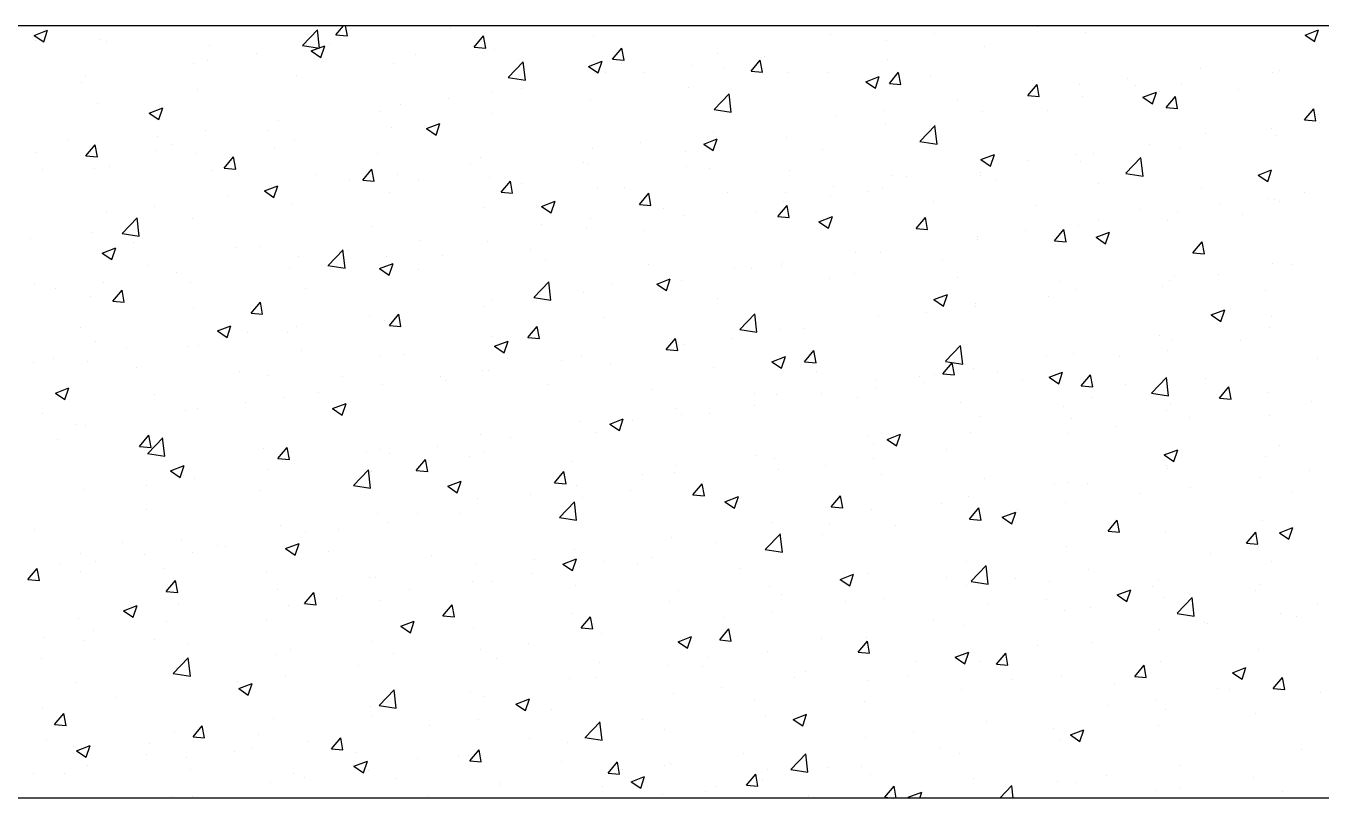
# Model space of a CAD drawing. Header units: millimetres. Extents: x 331487 to 517269, y 198509 to 399936.
# Drawn here: x 445198 to 445870, y 339696 to 340096 of the extents above; entities that cross this region are included whole.
import ezdxf

# ---------------------------------------------------------------- set-up
doc = ezdxf.new("R2010")
doc.units = ezdxf.units.MM
doc.header["$MEASUREMENT"] = 0
doc.layers.add('COLUMN', color=6, linetype='Continuous')

msp = doc.modelspace()

# ---------------------------------------------------------------- linework, layer by layer
at = {"layer": 'COLUMN'}
for p, q in [((448979.83, 340095.96), (420204.35, 340095.96)), ((448984.26, 339695.96), (420604.35, 339695.96))]:
    msp.add_line(p, q, dxfattribs=at)
at = {"layer": 'COLUMN', "color": 2, "linetype": 'Continuous'}
for p, q in [((445358.9, 340091.27), (445362.83, 340095.96)), ((445364.87, 340090.74), (445363.91, 340095.96)), ((445722.47, 340095.96), (445722.57, 340095.89)), ((445722.56, 340095.89), (445722.58, 340095.96)), ((445202.43, 340091.02), (445209.43, 340093.71)), ((445202.43, 340091.02), (445207.4, 340087.67)), ((445203.05, 340088.52), (445203.05, 340088.52)), ((445207.4, 340087.67), (445209.43, 340093.71)), ((445236.42, 340088.82), (445236.42, 340088.82)), ((445341.54, 340085.84), (445349.33, 340093.96)), ((445350.4, 340084.42), (445349.29, 340093.92)), ((445358.9, 340091.27), (445364.88, 340090.75)), ((445418.53, 340094.75), (445418.53, 340094.75)), ((445430.62, 340085), (445435.45, 340090.74)), ((445436.6, 340084.47), (445435.44, 340090.74)), ((445492.28, 340091.01), (445492.28, 340091.01)), ((445615.11, 340091.63), (445615.11, 340091.63)), ((445644.35, 340088.5), (445644.35, 340088.5)), ((445669.39, 340091.8), (445669.39, 340091.8)), ((445747.31, 340092.56), (445747.31, 340092.56)), ((445861.3, 340091.24), (445868.31, 340093.93)), ((445861.3, 340091.24), (445866.28, 340087.89)), ((445866.27, 340087.88), (445868.3, 340093.93)), ((445239.81, 340087.83), (445239.81, 340087.83)), ((445293.19, 340085.57), (445293.19, 340085.57)), ((445317.51, 340081.45), (445317.51, 340081.45)), ((445341.5, 340085.8), (445350.4, 340084.42)), ((445343.65, 340086.58), (445343.65, 340086.58)), ((445346.14, 340083.01), (445353.14, 340085.7)), ((445346.14, 340083.01), (445351.12, 340079.66)), ((445346.57, 340083.32), (445346.57, 340083.32)), ((445351.11, 340079.66), (445353.14, 340085.7)), ((445355.38, 340086.44), (445355.38, 340086.44)), ((445430.62, 340085), (445436.6, 340084.48)), ((445440.94, 340083.97), (445440.94, 340083.97)), ((445502.35, 340078.72), (445507.17, 340084.47)), ((445508.33, 340078.19), (445507.17, 340084.46)), ((445556.8, 340081.62), (445556.8, 340081.62)), ((445695.37, 340085.06), (445695.37, 340085.06)), ((445285.33, 340076.57), (445285.33, 340076.57)), ((445292.47, 340078.16), (445292.47, 340078.16)), ((445389, 340076.47), (445389, 340076.47)), ((445399.95, 340081.06), (445399.95, 340081.06)), ((445448.26, 340069.29), (445456.05, 340077.4)), ((445453.34, 340078.81), (445453.34, 340078.81)), ((445457.12, 340067.87), (445456.02, 340077.37)), ((445489.86, 340075.01), (445496.86, 340077.69)), ((445489.86, 340075.01), (445494.83, 340071.65)), ((445494.83, 340071.65), (445496.85, 340077.69)), ((445502.35, 340078.72), (445508.33, 340078.2)), ((445506.72, 340076.55), (445506.72, 340076.55)), ((445543.32, 340075.2), (445543.32, 340075.2)), ((445574.08, 340072.45), (445578.9, 340078.19)), ((445580.05, 340071.92), (445578.9, 340078.19)), ((445581.2, 340080.19), (445581.2, 340080.19)), ((445644.86, 340078.66), (445644.86, 340078.66)), ((445229.32, 340069.84), (445229.32, 340069.84)), ((445338.49, 340070.07), (445338.49, 340070.07)), ((445448.23, 340069.25), (445457.12, 340067.87)), ((445498.48, 340071.61), (445498.48, 340071.61)), ((445518.29, 340071.91), (445518.29, 340071.91)), ((445560.1, 340074.29), (445560.1, 340074.29)), ((445574.08, 340072.45), (445580.05, 340071.93)), ((445593.52, 340071.62), (445593.52, 340071.62)), ((445613.48, 340072.04), (445613.48, 340072.04)), ((445633.57, 340067), (445640.57, 340069.68)), ((445638.54, 340063.64), (445640.57, 340069.68)), ((445645.8, 340066.17), (445650.62, 340071.92)), ((445651.78, 340065.64), (445650.62, 340071.91)), ((445666.87, 340069.78), (445666.87, 340069.78)), ((445769.14, 340068.96), (445769.14, 340068.96)), ((445807.01, 340073.94), (445807.01, 340073.94)), ((445844.26, 340072.01), (445844.26, 340072.01)), ((445847.95, 340072.71), (445847.95, 340072.71)), ((445227.01, 340066.56), (445227.01, 340066.56)), ((445287.15, 340063.03), (445287.15, 340063.03)), ((445440.16, 340061.6), (445440.16, 340061.6)), ((445455.13, 340063.59), (445455.13, 340063.59)), ((445541.58, 340064.12), (445541.58, 340064.12)), ((445633.57, 340067), (445638.54, 340063.64)), ((445645.8, 340066.17), (445651.78, 340065.65)), ((445717.53, 340059.9), (445722.35, 340065.64)), ((445720.25, 340067.53), (445720.25, 340067.53)), ((445723.5, 340059.37), (445722.35, 340065.64)), ((445744.11, 340065.66), (445744.11, 340065.66)), ((445773.63, 340065.27), (445773.63, 340065.27)), ((445777.28, 340058.99), (445784.28, 340061.68)), ((445782.25, 340055.63), (445784.28, 340061.67)), ((445785.94, 340061.99), (445785.94, 340061.99)), ((445797.44, 340066.31), (445797.44, 340066.31)), ((445827.01, 340063.02), (445827.01, 340063.02)), ((445235.21, 340055.53), (445235.21, 340055.53)), ((445392.23, 340055.31), (445392.23, 340055.31)), ((445417.26, 340058.61), (445417.26, 340058.61)), ((445491.07, 340057.72), (445491.07, 340057.72)), ((445554.99, 340052.73), (445562.78, 340060.85)), ((445563.84, 340051.32), (445562.74, 340060.81)), ((445680.95, 340057.35), (445680.95, 340057.35)), ((445717.53, 340059.9), (445723.51, 340059.37)), ((445746.09, 340059.27), (445746.09, 340059.27)), ((445777.28, 340058.99), (445782.26, 340055.63)), ((445789.25, 340053.62), (445794.08, 340059.37)), ((445795.23, 340053.09), (445794.07, 340059.36)), ((445262.12, 340050.76), (445269.12, 340053.45)), ((445262.12, 340050.76), (445267.1, 340047.41)), ((445267.09, 340047.41), (445269.12, 340053.45)), ((445381.84, 340051.59), (445381.84, 340051.59)), ((445439.72, 340050.68), (445439.72, 340050.68)), ((445554.95, 340052.69), (445563.84, 340051.32)), ((445618.04, 340049.06), (445618.04, 340049.06)), ((445643.08, 340052.36), (445643.08, 340052.36)), ((445694.15, 340051.77), (445694.15, 340051.77)), ((445727.62, 340051.98), (445727.62, 340051.98)), ((445789.25, 340053.62), (445795.23, 340053.1)), ((445860.98, 340047.35), (445865.8, 340053.09)), ((445866.96, 340046.82), (445865.8, 340053.09)), ((445868.22, 340050.05), (445868.22, 340050.05)), ((445291.2, 340042.01), (445291.2, 340042.01)), ((445323.52, 340041.58), (445323.52, 340041.58)), ((445329.07, 340047), (445329.07, 340047)), ((445387.78, 340043.18), (445387.78, 340043.18)), ((445405.83, 340042.75), (445412.84, 340045.44)), ((445405.83, 340042.75), (445410.81, 340039.4)), ((445410.8, 340039.4), (445412.83, 340045.44)), ((445643.64, 340045.37), (445643.64, 340045.37)), ((445661.71, 340036.18), (445669.5, 340044.3)), ((445669.3, 340041.97), (445669.3, 340041.97)), ((445670.57, 340034.76), (445669.46, 340044.26)), ((445843.86, 340042.82), (445843.86, 340042.82)), ((445860.98, 340047.35), (445866.96, 340046.82)), ((445868.9, 340046.11), (445868.9, 340046.11)), ((445220.33, 340036.73), (445220.33, 340036.73)), ((445266.17, 340038.72), (445266.17, 340038.72)), ((445273.72, 340034.47), (445273.72, 340034.47)), ((445337.27, 340036.78), (445337.27, 340036.78)), ((445517.02, 340035.76), (445517.02, 340035.76)), ((445549.55, 340034.74), (445556.55, 340037.43)), ((445549.55, 340034.74), (445554.52, 340031.39)), ((445554.52, 340031.39), (445556.55, 340037.43)), ((445554.89, 340040.75), (445554.89, 340040.75)), ((445592.3, 340038.33), (445592.3, 340038.33)), ((445661.68, 340036.14), (445670.57, 340034.76)), ((445780.71, 340034.5), (445780.71, 340034.5)), ((445809.9, 340040.04), (445809.9, 340040.04)), ((445846.73, 340039.42), (445846.73, 340039.42)), ((445203.01, 340030.4), (445203.01, 340030.4)), ((445229.32, 340028.6), (445234.14, 340034.35)), ((445229.32, 340028.61), (445235.3, 340028.08)), ((445235.3, 340028.08), (445234.14, 340034.34)), ((445265.2, 340031.57), (445265.2, 340031.57)), ((445285.93, 340029.74), (445285.93, 340029.74)), ((445301.05, 340022.33), (445305.87, 340028.08)), ((445307.02, 340021.8), (445305.87, 340028.07)), ((445327.1, 340032.22), (445327.1, 340032.22)), ((445380.48, 340029.96), (445380.48, 340029.96)), ((445433.86, 340027.71), (445433.86, 340027.71)), ((445491.98, 340032.47), (445491.98, 340032.47)), ((445540.36, 340030.83), (445540.36, 340030.83)), ((445610.99, 340031.96), (445610.99, 340031.96)), ((445693.26, 340026.74), (445700.26, 340029.42)), ((445698.23, 340023.38), (445700.26, 340029.42)), ((445742.83, 340029.51), (445742.83, 340029.51)), ((445751.58, 340030.03), (445751.58, 340030.03)), ((445768.44, 340019.63), (445776.23, 340027.75)), ((445777.29, 340018.21), (445776.19, 340027.71)), ((445796.22, 340033.02), (445796.22, 340033.02)), ((445206.88, 340021.56), (445206.88, 340021.56)), ((445233.99, 340022.24), (445233.99, 340022.24)), ((445241.42, 340023.3), (445241.42, 340023.3)), ((445294.8, 340021.04), (445294.8, 340021.04)), ((445301.05, 340022.33), (445307.02, 340021.81)), ((445372.77, 340016.05), (445377.59, 340021.8)), ((445378.75, 340015.53), (445377.59, 340021.79)), ((445428.83, 340024.15), (445428.83, 340024.15)), ((445487.24, 340025.45), (445487.24, 340025.45)), ((445489.85, 340024.43), (445489.85, 340024.43)), ((445540.63, 340023.19), (445540.63, 340023.19)), ((445552.67, 340021.95), (445552.67, 340021.95)), ((445594.01, 340020.94), (445594.01, 340020.94)), ((445693.26, 340026.74), (445698.23, 340023.38)), ((445717.8, 340026.22), (445717.8, 340026.22)), ((445744.88, 340025.98), (445744.88, 340025.98)), ((445836.97, 340018.73), (445843.97, 340021.41)), ((445841.94, 340015.37), (445843.97, 340021.41)), ((445348.18, 340018.78), (445348.18, 340018.78)), ((445365.92, 340015.87), (445365.92, 340015.87)), ((445372.77, 340016.05), (445378.75, 340015.53)), ((445390.95, 340019.17), (445390.95, 340019.17)), ((445401.57, 340016.53), (445401.57, 340016.53)), ((445438.51, 340017.39), (445438.51, 340017.39)), ((445444.5, 340009.78), (445449.32, 340015.52)), ((445450.47, 340009.25), (445449.32, 340015.52)), ((445454.95, 340014.27), (445454.95, 340014.27)), ((445647.39, 340018.68), (445647.39, 340018.68)), ((445654.64, 340017.9), (445654.64, 340017.9)), ((445692.94, 340018.48), (445692.94, 340018.48)), ((445693.27, 340020.02), (445693.27, 340020.02)), ((445700.77, 340016.43), (445700.77, 340016.43)), ((445768.4, 340019.59), (445777.29, 340018.21)), ((445836.97, 340018.73), (445841.95, 340015.37)), ((445302.77, 340007.56), (445302.77, 340007.56)), ((445321.81, 340010.5), (445328.81, 340013.19)), ((445321.81, 340010.5), (445326.79, 340007.14)), ((445326.78, 340007.14), (445328.81, 340013.19)), ((445386.57, 340009.89), (445386.57, 340009.89)), ((445444.5, 340009.78), (445450.48, 340009.26)), ((445494.35, 340011.94), (445494.35, 340011.94)), ((445508.33, 340012.02), (445508.33, 340012.02)), ((445516.23, 340003.5), (445521.05, 340009.25)), ((445522.2, 340002.98), (445521.04, 340009.24)), ((445561.71, 340009.76), (445561.71, 340009.76)), ((445591.74, 340009.62), (445591.74, 340009.62)), ((445615.09, 340007.51), (445615.09, 340007.51)), ((445616.77, 340012.92), (445616.77, 340012.92)), ((445634.95, 340010.01), (445634.95, 340010.01)), ((445642.43, 340012.08), (445642.43, 340012.08)), ((445754.16, 340014.17), (445754.16, 340014.17)), ((445807.54, 340011.92), (445807.54, 340011.92)), ((445860.92, 340009.66), (445860.92, 340009.66)), ((445264.89, 340002.57), (445264.89, 340002.57)), ((445336.06, 340003.49), (445336.06, 340003.49)), ((445436.03, 340001.93), (445436.03, 340001.93)), ((445465.52, 340002.49), (445472.53, 340005.18)), ((445465.52, 340002.49), (445470.5, 339999.14)), ((445470.5, 339999.13), (445472.52, 340005.18)), ((445516.23, 340003.5), (445522.2, 340002.98)), ((445528.58, 340001.31), (445528.58, 340001.31)), ((445587.95, 339997.23), (445592.77, 340002.97)), ((445591.08, 340005.04), (445591.08, 340005.04)), ((445593.93, 339996.7), (445592.77, 340002.97)), ((445668.48, 340005.25), (445668.48, 340005.25)), ((445721.86, 340003), (445721.86, 340003)), ((445817.56, 340003.37), (445817.56, 340003.37)), ((445842.59, 340006.67), (445842.59, 340006.67)), ((445845.52, 340006.14), (445845.52, 340006.14)), ((445848.09, 340005.04), (445848.09, 340005.04)), ((445239.86, 339999.27), (445239.86, 339999.27)), ((445248.07, 339988.43), (445255.86, 339996.54)), ((445256.93, 339987.01), (445255.83, 339996.51)), ((445284.71, 339996.45), (445284.71, 339996.45)), ((445490.71, 339996.32), (445490.71, 339996.32)), ((445539.15, 339997.54), (445539.15, 339997.54)), ((445576.63, 340000), (445576.63, 340000)), ((445587.95, 339997.23), (445593.93, 339996.71)), ((445609.24, 339994.48), (445616.24, 339997.17)), ((445609.24, 339994.48), (445614.21, 339991.13)), ((445614.21, 339991.13), (445616.24, 339997.17)), ((445659.68, 339990.95), (445664.5, 339996.7)), ((445665.65, 339990.42), (445664.5, 339996.69)), ((445754.4, 339995.06), (445754.4, 339995.06)), ((445775.24, 340000.74), (445775.24, 340000.74)), ((445789.78, 339995.03), (445789.78, 339995.03)), ((445795.01, 339999.73), (445795.01, 339999.73)), ((445828.62, 339998.48), (445828.62, 339998.48)), ((445232.78, 339988.95), (445232.78, 339988.95)), ((445248.04, 339988.39), (445256.93, 339987.01)), ((445377.71, 339991.92), (445377.71, 339991.92)), ((445465.68, 339993.03), (445465.68, 339993.03)), ((445488.64, 339991.14), (445488.64, 339991.14)), ((445518.31, 339989.99), (445518.31, 339989.99)), ((445659.68, 339990.95), (445665.65, 339990.43)), ((445716.53, 339990.07), (445716.53, 339990.07)), ((445731.4, 339984.68), (445736.22, 339990.42)), ((445737.38, 339984.15), (445736.22, 339990.42)), ((445743.66, 339992.69), (445743.66, 339992.69)), ((445752.95, 339986.47), (445759.95, 339989.16)), ((445757.92, 339983.12), (445759.95, 339989.16)), ((445200.44, 339985.9), (445200.44, 339985.9)), ((445237.79, 339978.25), (445244.79, 339980.93)), ((445242.76, 339974.89), (445244.79, 339980.93)), ((445253.82, 339983.64), (445253.82, 339983.64)), ((445307.2, 339981.39), (445307.2, 339981.39)), ((445319.39, 339981.91), (445319.39, 339981.91)), ((445402.52, 339984.71), (445402.52, 339984.71)), ((445437.29, 339984.1), (445437.29, 339984.1)), ((445691.49, 339986.78), (445691.49, 339986.78)), ((445691.72, 339985.19), (445691.72, 339985.19)), ((445731.4, 339984.68), (445737.38, 339984.16)), ((445731.46, 339985.02), (445731.46, 339985.02)), ((445752.95, 339986.47), (445757.92, 339983.12)), ((445803.13, 339978.4), (445807.95, 339984.15)), ((445809.1, 339977.87), (445807.95, 339984.14)), ((445237.79, 339978.25), (445242.76, 339974.89)), ((445339.61, 339976.43), (445339.61, 339976.43)), ((445354.8, 339971.87), (445362.59, 339979.99)), ((445360.59, 339979.13), (445360.59, 339979.13)), ((445363.65, 339970.46), (445362.55, 339979.95)), ((445364.65, 339979.73), (445364.65, 339979.73)), ((445385.35, 339976.6), (445385.35, 339976.6)), ((445413.97, 339976.87), (445413.97, 339976.87)), ((445459.99, 339979.98), (445459.99, 339979.98)), ((445467.35, 339974.62), (445467.35, 339974.62)), ((445628.34, 339978.46), (445628.34, 339978.46)), ((445641.21, 339978.79), (445641.21, 339978.79)), ((445673.14, 339975.01), (445673.14, 339975.01)), ((445803.13, 339978.4), (445809.11, 339977.88)), ((445261.07, 339971.9), (445261.07, 339971.9)), ((445276.46, 339968.11), (445276.46, 339968.11)), ((445334.84, 339970.2), (445334.84, 339970.2)), ((445354.76, 339971.84), (445363.65, 339970.46)), ((445381.5, 339970.24), (445388.5, 339972.93)), ((445381.5, 339970.24), (445386.48, 339966.88)), ((445386.47, 339966.88), (445388.5, 339972.92)), ((445401.67, 339969.96), (445401.67, 339969.96)), ((445520.73, 339972.36), (445520.73, 339972.36)), ((445565.43, 339970.18), (445565.43, 339970.18)), ((445574.11, 339970.11), (445574.11, 339970.11)), ((445589.87, 339971.75), (445589.87, 339971.75)), ((445590.46, 339973.48), (445590.46, 339973.48)), ((445627.5, 339967.85), (445627.5, 339967.85)), ((445816.28, 339967.23), (445816.28, 339967.23)), ((445844.3, 339972.85), (445844.3, 339972.85)), ((445854.16, 339972.21), (445854.16, 339972.21)), ((445202.76, 339961.89), (445202.76, 339961.89)), ((445238.59, 339963.13), (445238.59, 339963.13)), ((445283.5, 339963.16), (445283.5, 339963.16)), ((445461.52, 339955.32), (445469.31, 339963.44)), ((445470.38, 339953.9), (445469.27, 339963.4)), ((445502.28, 339961.87), (445502.28, 339961.87)), ((445525.22, 339962.23), (445532.22, 339964.92)), ((445525.22, 339962.23), (445530.19, 339958.87)), ((445530.19, 339958.87), (445532.21, 339964.92)), ((445537.93, 339964.25), (445537.93, 339964.25)), ((445614.82, 339965), (445614.82, 339965)), ((445680.88, 339965.6), (445680.88, 339965.6)), ((445734.26, 339963.34), (445734.26, 339963.34)), ((445787.64, 339961.09), (445787.64, 339961.09)), ((445791.25, 339963.93), (445791.25, 339963.93)), ((445793.79, 339966.44), (445793.79, 339966.44)), ((445213.55, 339959.83), (445213.55, 339959.83)), ((445231.56, 339955.66), (445231.56, 339955.66)), ((445243.2, 339953.39), (445248.02, 339959.13)), ((445249.17, 339952.86), (445248.02, 339959.13)), ((445343.35, 339959.95), (445343.35, 339959.95)), ((445461.48, 339955.28), (445470.38, 339953.9)), ((445464.4, 339956.88), (445464.4, 339956.88)), ((445487.42, 339957.85), (445487.42, 339957.85)), ((445556.5, 339954.99), (445556.5, 339954.99)), ((445668.93, 339954.22), (445675.93, 339956.91)), ((445668.93, 339954.22), (445673.9, 339950.86)), ((445673.9, 339950.86), (445675.93, 339956.91)), ((445728.09, 339955.62), (445728.09, 339955.62)), ((445742.45, 339959.4), (445742.45, 339959.4)), ((445841.03, 339958.83), (445841.03, 339958.83)), ((445243.2, 339953.39), (445249.17, 339952.86)), ((445285.04, 339949.94), (445285.04, 339949.94)), ((445314.92, 339947.11), (445319.74, 339952.86)), ((445314.92, 339947.11), (445320.9, 339946.59)), ((445320.9, 339946.58), (445319.74, 339952.85)), ((445436.08, 339950.81), (445436.08, 339950.81)), ((445439.37, 339953.58), (445439.37, 339953.58)), ((445665.19, 339947.34), (445665.19, 339947.34)), ((445690.22, 339950.63), (445690.22, 339950.63)), ((445690.51, 339951.91), (445690.51, 339951.91)), ((445812.64, 339946.21), (445819.64, 339948.9)), ((445817.61, 339942.85), (445819.64, 339948.9)), ((445297.48, 339937.98), (445304.48, 339940.67)), ((445302.45, 339934.63), (445304.48, 339940.67)), ((445376.21, 339945.27), (445376.21, 339945.27)), ((445384.14, 339943.31), (445384.14, 339943.31)), ((445386.65, 339940.84), (445391.47, 339946.58)), ((445386.65, 339940.84), (445392.63, 339940.31)), ((445392.62, 339940.31), (445391.47, 339946.57)), ((445498.18, 339944.98), (445498.18, 339944.98)), ((445568.25, 339938.77), (445576.04, 339946.89)), ((445577.1, 339937.35), (445576, 339946.85)), ((445640, 339945.5), (445640, 339945.5)), ((445812.64, 339946.21), (445817.62, 339942.86)), ((445843.97, 339945.38), (445843.97, 339945.38)), ((445226.72, 339939.93), (445226.72, 339939.93)), ((445297.48, 339937.98), (445302.45, 339934.63)), ((445313.31, 339936.99), (445313.31, 339936.99)), ((445333.63, 339936.91), (445333.63, 339936.91)), ((445338.34, 339940.28), (445338.34, 339940.28)), ((445439.86, 339934.97), (445439.86, 339934.97)), ((445458.37, 339934.56), (445463.2, 339940.31)), ((445458.37, 339934.56), (445464.35, 339934.04)), ((445464.35, 339934.03), (445463.19, 339940.3)), ((445530.1, 339928.28), (445534.92, 339934.03)), ((445536.08, 339927.76), (445534.92, 339934.02)), ((445564.16, 339934.04), (445564.16, 339934.04)), ((445568.21, 339938.73), (445577.1, 339937.35)), ((445588.65, 339938.46), (445588.65, 339938.46)), ((445602.03, 339939.02), (445602.03, 339939.02)), ((445785.65, 339935.37), (445785.65, 339935.37)), ((445843.08, 339939.56), (445843.08, 339939.56)), ((445234.35, 339932.54), (445234.35, 339932.54)), ((445250.15, 339928.67), (445250.15, 339928.67)), ((445282.28, 339929.87), (445282.28, 339929.87)), ((445287.73, 339930.29), (445287.73, 339930.29)), ((445341.11, 339928.03), (445341.11, 339928.03)), ((445441.19, 339929.98), (445448.19, 339932.66)), ((445441.19, 339929.98), (445446.17, 339926.62)), ((445446.16, 339926.62), (445448.19, 339932.66)), ((445530.1, 339928.28), (445536.08, 339927.76)), ((445536.71, 339930.96), (445536.71, 339930.96)), ((445539.12, 339930.74), (445539.12, 339930.74)), ((445601.83, 339922.01), (445606.65, 339927.76)), ((445607.8, 339921.48), (445606.65, 339927.75)), ((445674.97, 339922.22), (445682.76, 339930.34)), ((445683.83, 339920.8), (445682.72, 339930.3)), ((445789.98, 339927.79), (445789.98, 339927.79)), ((445792.57, 339933.15), (445792.57, 339933.15)), ((445827.85, 339932.77), (445827.85, 339932.77)), ((445202.05, 339921.36), (445202.05, 339921.36)), ((445212.28, 339923.69), (445212.28, 339923.69)), ((445230.34, 339922.37), (445230.34, 339922.37)), ((445381.54, 339924.96), (445381.54, 339924.96)), ((445394.49, 339925.78), (445394.49, 339925.78)), ((445447.88, 339923.52), (445447.88, 339923.52)), ((445475.97, 339922.43), (445475.97, 339922.43)), ((445486.2, 339924.56), (445486.2, 339924.56)), ((445501.26, 339921.26), (445501.26, 339921.26)), ((445584.91, 339921.97), (445591.91, 339924.65)), ((445584.91, 339921.97), (445589.88, 339918.61)), ((445589.88, 339918.61), (445591.9, 339924.65)), ((445601.83, 339922.01), (445607.8, 339921.49)), ((445673.55, 339915.73), (445678.37, 339921.48)), ((445674.93, 339922.18), (445683.83, 339920.8)), ((445679.53, 339915.21), (445678.37, 339921.47)), ((445727.33, 339925.36), (445727.33, 339925.36)), ((445741.23, 339926.11), (445741.23, 339926.11)), ((445764.94, 339924.49), (445764.94, 339924.49)), ((445867.93, 339923.42), (445867.93, 339923.42)), ((445255.43, 339919.11), (445255.43, 339919.11)), ((445308.81, 339916.85), (445308.81, 339916.85)), ((445323.23, 339914.95), (445323.23, 339914.95)), ((445362.2, 339914.6), (445362.2, 339914.6)), ((445413.06, 339914.14), (445413.06, 339914.14)), ((445434.86, 339917.52), (445434.86, 339917.52)), ((445438.1, 339917.44), (445438.1, 339917.44)), ((445554.64, 339919.01), (445554.64, 339919.01)), ((445608.02, 339916.75), (445608.02, 339916.75)), ((445661.41, 339914.5), (445661.41, 339914.5)), ((445669.01, 339915.34), (445669.01, 339915.34)), ((445673.55, 339915.73), (445679.53, 339915.21)), ((445689.29, 339918.62), (445689.29, 339918.62)), ((445701.79, 339916.18), (445701.79, 339916.18)), ((445728.62, 339913.96), (445735.62, 339916.65)), ((445728.62, 339913.96), (445733.59, 339910.6)), ((445733.59, 339910.6), (445735.62, 339916.64)), ((445745.28, 339909.46), (445750.1, 339915.2)), ((445751.25, 339908.93), (445750.1, 339915.2)), ((445781.69, 339905.67), (445789.48, 339913.78)), ((445790.55, 339904.25), (445789.45, 339913.75)), ((445213.46, 339905.73), (445220.46, 339908.42)), ((445218.43, 339902.38), (445220.46, 339908.42)), ((445382.92, 339910.02), (445382.92, 339910.02)), ((445415.58, 339912.34), (445415.58, 339912.34)), ((445468.96, 339910.09), (445468.96, 339910.09)), ((445522.34, 339907.83), (445522.34, 339907.83)), ((445638.78, 339912.21), (445638.78, 339912.21)), ((445638.88, 339907.9), (445638.88, 339907.9)), ((445663.91, 339911.19), (445663.91, 339911.19)), ((445714.79, 339912.24), (445714.79, 339912.24)), ((445745.28, 339909.46), (445751.26, 339908.94)), ((445768.17, 339909.99), (445768.17, 339909.99)), ((445809.61, 339913.41), (445809.61, 339913.41)), ((445817, 339903.18), (445821.83, 339908.93)), ((445821.55, 339907.73), (445821.55, 339907.73)), ((445822.98, 339902.66), (445821.82, 339908.92)), ((445213.46, 339905.73), (445218.43, 339902.38)), ((445264.91, 339904.94), (445264.91, 339904.94)), ((445312.03, 339900.84), (445312.03, 339900.84)), ((445332.41, 339903.62), (445332.41, 339903.62)), ((445349.91, 339905.83), (445349.91, 339905.83)), ((445357.17, 339897.72), (445364.17, 339900.41)), ((445362.14, 339894.37), (445364.17, 339900.41)), ((445575.73, 339905.58), (445575.73, 339905.58)), ((445587.44, 339905.17), (445587.44, 339905.17)), ((445610.69, 339905.33), (445610.69, 339905.33)), ((445629.11, 339903.32), (445629.11, 339903.32)), ((445682.49, 339901.07), (445682.49, 339901.07)), ((445751.29, 339903.4), (445751.29, 339903.4)), ((445781.66, 339905.63), (445790.55, 339904.25)), ((445817, 339903.18), (445822.98, 339902.66)), ((445841.87, 339906.27), (445841.87, 339906.27)), ((445864.7, 339901.65), (445864.7, 339901.65)), ((445206.59, 339894.93), (445206.59, 339894.93)), ((445281.07, 339896.58), (445281.07, 339896.58)), ((445287, 339897.55), (445287, 339897.55)), ((445357.17, 339897.72), (445362.15, 339894.37)), ((445535.5, 339897.68), (445535.5, 339897.68)), ((445537.85, 339894.59), (445537.85, 339894.59)), ((445552.37, 339895.32), (445552.37, 339895.32)), ((445575.72, 339899.58), (445575.72, 339899.58)), ((445692.97, 339893.39), (445692.97, 339893.39)), ((445735.87, 339898.81), (445735.87, 339898.81)), ((445789.25, 339896.55), (445789.25, 339896.55)), ((445791.36, 339899.87), (445791.36, 339899.87)), ((445842.64, 339894.3), (445842.64, 339894.3)), ((445223.84, 339889.23), (445223.84, 339889.23)), ((445229.13, 339889.08), (445229.13, 339889.08)), ((445484.99, 339891.27), (445484.99, 339891.27)), ((445500.88, 339889.71), (445507.89, 339892.4)), ((445500.88, 339889.71), (445505.86, 339886.36)), ((445505.85, 339886.36), (445507.88, 339892.4)), ((445512.82, 339891.3), (445512.82, 339891.3)), ((445740.01, 339892.82), (445740.01, 339892.82)), ((445763.67, 339888.35), (445763.67, 339888.35)), ((445801.54, 339893.33), (445801.54, 339893.33)), ((445214.45, 339881.71), (445214.45, 339881.71)), ((445257.07, 339878.17), (445261.89, 339883.91)), ((445261.33, 339874.46), (445269.12, 339882.58)), ((445263.05, 339877.64), (445261.89, 339883.91)), ((445270.19, 339873.04), (445269.08, 339882.54)), ((445433.64, 339884.23), (445433.64, 339884.23)), ((445449.66, 339882.98), (445449.66, 339882.98)), ((445494.05, 339885.31), (445494.05, 339885.31)), ((445634.65, 339883.38), (445634.65, 339883.38)), ((445644.6, 339881.71), (445651.6, 339884.39)), ((445644.6, 339881.71), (445649.57, 339878.35)), ((445649.57, 339878.35), (445651.59, 339884.39)), ((445688.07, 339885.33), (445688.07, 339885.33)), ((445738.63, 339885.05), (445738.63, 339885.05)), ((445257.07, 339878.17), (445263.05, 339877.64)), ((445261.29, 339874.42), (445270.19, 339873.04)), ((445267.83, 339879.46), (445267.83, 339879.46)), ((445321.22, 339877.2), (445321.22, 339877.2)), ((445328.8, 339871.89), (445333.62, 339877.64)), ((445334.77, 339871.36), (445333.62, 339877.63)), ((445374.6, 339874.94), (445374.6, 339874.94)), ((445381.7, 339876.73), (445381.7, 339876.73)), ((445386.75, 339874.7), (445386.75, 339874.7)), ((445411.79, 339878), (445411.79, 339878)), ((445435.73, 339875.3), (445435.73, 339875.3)), ((445576.33, 339873.37), (445576.33, 339873.37)), ((445637.56, 339878.92), (445637.56, 339878.92)), ((445675.48, 339876.74), (445675.48, 339876.74)), ((445788.31, 339873.7), (445795.31, 339876.38)), ((445788.31, 339873.7), (445793.28, 339870.34)), ((445793.28, 339870.34), (445795.31, 339876.38)), ((445847.8, 339878.41), (445847.8, 339878.41)), ((445273.15, 339865.47), (445280.15, 339868.16)), ((445278.12, 339862.11), (445280.15, 339868.16)), ((445328.8, 339871.89), (445334.77, 339871.37)), ((445331.19, 339870.33), (445331.19, 339870.33)), ((445400.52, 339865.62), (445405.34, 339871.36)), ((445406.5, 339865.09), (445405.34, 339871.36)), ((445427.98, 339872.69), (445427.98, 339872.69)), ((445481.36, 339870.43), (445481.36, 339870.43)), ((445534.75, 339868.18), (445534.75, 339868.18)), ((445586.22, 339871.88), (445586.22, 339871.88)), ((445612.57, 339868.45), (445612.57, 339868.45)), ((445637.61, 339871.75), (445637.61, 339871.75)), ((445789.48, 339868.4), (445789.48, 339868.4)), ((445790.14, 339866.58), (445790.14, 339866.58)), ((445840.65, 339872.98), (445840.65, 339872.98)), ((445273.15, 339865.47), (445278.12, 339862.11)), ((445279.85, 339863.29), (445279.85, 339863.29)), ((445285.73, 339861.4), (445285.73, 339861.4)), ((445323.6, 339866.39), (445323.6, 339866.39)), ((445368.06, 339857.91), (445375.85, 339866.03)), ((445376.91, 339856.49), (445375.81, 339865.99)), ((445377.42, 339865.29), (445377.42, 339865.29)), ((445400.52, 339865.62), (445406.5, 339865.09)), ((445416.86, 339857.46), (445423.86, 339860.15)), ((445421.83, 339854.1), (445423.86, 339860.15)), ((445472.25, 339859.34), (445477.07, 339865.09)), ((445478.22, 339858.81), (445477.07, 339865.08)), ((445518.01, 339863.36), (445518.01, 339863.36)), ((445534.28, 339864.39), (445534.28, 339864.39)), ((445549.42, 339860.14), (445549.42, 339860.14)), ((445588.13, 339865.92), (445588.13, 339865.92)), ((445641.51, 339863.67), (445641.51, 339863.67)), ((445694.89, 339861.41), (445694.89, 339861.41)), ((445838.39, 339862.21), (445838.39, 339862.21)), ((445863.42, 339865.5), (445863.42, 339865.5)), ((445227.91, 339855.79), (445227.91, 339855.79)), ((445260.69, 339858.11), (445260.69, 339858.11)), ((445319.1, 339855.28), (445319.1, 339855.28)), ((445368.02, 339857.87), (445376.91, 339856.49)), ((445416.86, 339857.46), (445421.84, 339854.11)), ((445459.7, 339853.35), (445459.7, 339853.35)), ((445472.25, 339859.34), (445478.23, 339858.82)), ((445483.77, 339857.98), (445483.77, 339857.98)), ((445511.54, 339855.15), (445511.54, 339855.15)), ((445543.98, 339853.07), (445548.8, 339858.81)), ((445549.95, 339852.54), (445548.79, 339858.81)), ((445731.16, 339858.39), (445731.16, 339858.39)), ((445738.8, 339859.53), (445738.8, 339859.53)), ((445748.27, 339859.16), (445748.27, 339859.16)), ((445775.23, 339853.89), (445775.23, 339853.89)), ((445801.66, 339856.9), (445801.66, 339856.9)), ((445855.04, 339854.64), (445855.04, 339854.64)), ((445432.43, 339850.94), (445432.43, 339850.94)), ((445474.78, 339841.36), (445482.57, 339849.48)), ((445483.64, 339839.94), (445482.53, 339849.44)), ((445486.51, 339851.86), (445486.51, 339851.86)), ((445543.98, 339853.07), (445549.95, 339852.54)), ((445560.57, 339849.45), (445567.58, 339852.14)), ((445560.57, 339849.45), (445565.55, 339846.1)), ((445565.55, 339846.1), (445567.57, 339852.14)), ((445615.7, 339846.79), (445620.52, 339852.54)), ((445615.7, 339846.79), (445621.68, 339846.27)), ((445621.68, 339846.26), (445620.52, 339852.53)), ((445672.84, 339848.38), (445672.84, 339848.38)), ((445686.86, 339852.04), (445686.86, 339852.04)), ((445737.36, 339848.91), (445737.36, 339848.91)), ((445260.78, 339845.27), (445260.78, 339845.27)), ((445380.49, 339843.45), (445380.49, 339843.45)), ((445401.38, 339843.34), (445401.38, 339843.34)), ((445423.35, 339843.54), (445423.35, 339843.54)), ((445474.74, 339841.32), (445483.64, 339839.94)), ((445636.35, 339845.64), (445636.35, 339845.64)), ((445687.43, 339840.52), (445692.25, 339846.26)), ((445687.43, 339840.52), (445693.41, 339839.99)), ((445693.4, 339839.99), (445692.25, 339846.25)), ((445704.29, 339841.44), (445711.29, 339844.13)), ((445704.29, 339841.44), (445709.26, 339838.09)), ((445709.26, 339838.09), (445711.29, 339844.13)), ((445712.33, 339845.61), (445712.33, 339845.61)), ((445759.15, 339834.24), (445763.97, 339839.99)), ((445765.13, 339833.71), (445763.97, 339839.98)), ((445839.44, 339839.69), (445839.44, 339839.69)), ((445202.46, 339835.26), (445202.46, 339835.26)), ((445329.98, 339837.04), (445329.98, 339837.04)), ((445343.06, 339833.32), (445343.06, 339833.32)), ((445360.45, 339835.26), (445360.45, 339835.26)), ((445385.48, 339838.56), (445385.48, 339838.56)), ((445585, 339838.59), (445585, 339838.59)), ((445614.52, 339838.37), (445614.52, 339838.37)), ((445649.17, 339837.29), (445649.17, 339837.29)), ((445759.15, 339834.24), (445765.13, 339833.72)), ((445788.93, 339833.29), (445788.93, 339833.29)), ((445830.88, 339827.96), (445835.7, 339833.71)), ((445836.85, 339827.44), (445835.7, 339833.7)), ((445848, 339833.43), (445855, 339836.12)), ((445848, 339833.43), (445852.97, 339830.08)), ((445852.97, 339830.08), (445855, 339836.12)), ((445248.36, 339828.36), (445248.36, 339828.36)), ((445278.63, 339830), (445278.63, 339830)), ((445297.29, 339826.95), (445297.29, 339826.95)), ((445332.84, 339825.21), (445339.84, 339827.9)), ((445337.81, 339821.85), (445339.84, 339827.89)), ((445533.07, 339831.1), (445533.07, 339831.1)), ((445556.21, 339828.36), (445556.21, 339828.36)), ((445581.5, 339824.81), (445589.29, 339832.92)), ((445586.27, 339829.01), (445586.27, 339829.01)), ((445590.36, 339823.39), (445589.26, 339832.89)), ((445611.3, 339832.31), (445611.3, 339832.31)), ((445737.58, 339826.25), (445737.58, 339826.25)), ((445830.88, 339827.96), (445836.86, 339827.44)), ((445226.7, 339822.51), (445226.7, 339822.51)), ((445259.42, 339821.96), (445259.42, 339821.96)), ((445284.74, 339823.31), (445284.74, 339823.31)), ((445301.74, 339826.1), (445301.74, 339826.1)), ((445332.84, 339825.21), (445337.81, 339821.85)), ((445355.13, 339823.84), (445355.13, 339823.84)), ((445408.51, 339821.59), (445408.51, 339821.59)), ((445476.55, 339817.2), (445483.55, 339819.89)), ((445481.52, 339813.84), (445483.55, 339819.89)), ((445482.56, 339824.69), (445482.56, 339824.69)), ((445523.11, 339820.7), (445523.11, 339820.7)), ((445581.47, 339824.77), (445590.36, 339823.39)), ((445812.08, 339822.76), (445812.08, 339822.76)), ((445837.12, 339826.06), (445837.12, 339826.06)), ((445199.22, 339809.22), (445204.04, 339814.97)), ((445205.2, 339808.69), (445204.04, 339814.96)), ((445216.06, 339817.18), (445216.06, 339817.18)), ((445226.42, 339813.3), (445226.42, 339813.3)), ((445234.39, 339818.66), (445234.39, 339818.66)), ((445269.45, 339814.92), (445269.45, 339814.92)), ((445431.21, 339817.65), (445431.21, 339817.65)), ((445461.89, 339819.33), (445461.89, 339819.33)), ((445476.55, 339817.2), (445481.53, 339813.84)), ((445485.24, 339815.71), (445485.24, 339815.71)), ((445497.89, 339818.35), (445497.89, 339818.35)), ((445515.27, 339817.08), (445515.27, 339817.08)), ((445568.65, 339814.82), (445568.65, 339814.82)), ((445685.64, 339818.75), (445685.64, 339818.75)), ((445688.23, 339808.25), (445696.02, 339816.37)), ((445697.08, 339806.84), (445695.98, 339816.33)), ((445748.93, 339814.45), (445748.93, 339814.45)), ((445843.67, 339818.75), (445843.67, 339818.75)), ((445199.22, 339809.22), (445205.2, 339808.7)), ((445270.95, 339802.95), (445275.77, 339808.69)), ((445276.92, 339802.42), (445275.77, 339808.69)), ((445322.83, 339812.67), (445322.83, 339812.67)), ((445376.21, 339810.41), (445376.21, 339810.41)), ((445379.27, 339810.16), (445379.27, 339810.16)), ((445429.59, 339808.16), (445429.59, 339808.16)), ((445439.57, 339808.34), (445439.57, 339808.34)), ((445460.2, 339812.42), (445460.2, 339812.42)), ((445620.26, 339809.19), (445627.27, 339811.88)), ((445620.27, 339809.19), (445625.24, 339805.83)), ((445622.04, 339812.57), (445622.04, 339812.57)), ((445625.24, 339805.83), (445627.26, 339811.88)), ((445635.13, 339812.35), (445635.13, 339812.35)), ((445675.42, 339810.31), (445675.42, 339810.31)), ((445686.02, 339806.17), (445686.02, 339806.17)), ((445688.19, 339808.22), (445697.08, 339806.84)), ((445711.05, 339809.46), (445711.05, 339809.46)), ((445728.8, 339808.06), (445728.8, 339808.06)), ((445785.35, 339808.74), (445785.35, 339808.74)), ((445838.22, 339806.4), (445838.22, 339806.4)), ((445270.95, 339802.95), (445276.92, 339802.42)), ((445328.76, 339803.75), (445328.76, 339803.75)), ((445342.67, 339796.67), (445347.49, 339802.42)), ((445348.65, 339796.14), (445347.49, 339802.41)), ((445397.05, 339804.1), (445397.05, 339804.1)), ((445482.97, 339805.9), (445482.97, 339805.9)), ((445536.36, 339803.65), (445536.36, 339803.65)), ((445583.79, 339805.31), (445583.79, 339805.31)), ((445589.74, 339801.39), (445589.74, 339801.39)), ((445763.98, 339801.18), (445770.98, 339803.87)), ((445763.98, 339801.18), (445768.95, 339797.83)), ((445768.95, 339797.82), (445770.98, 339803.87)), ((445782.18, 339805.8), (445782.18, 339805.8)), ((445787.71, 339800), (445787.71, 339800)), ((445794.95, 339791.7), (445802.74, 339799.82)), ((445803.81, 339790.28), (445802.7, 339799.78)), ((445835.57, 339803.55), (445835.57, 339803.55)), ((445248.82, 339792.95), (445255.82, 339795.64)), ((445248.82, 339792.95), (445253.79, 339789.6)), ((445253.79, 339789.6), (445255.82, 339795.64)), ((445277.42, 339796.71), (445277.42, 339796.71)), ((445334.14, 339795.82), (445334.14, 339795.82)), ((445342.67, 339796.67), (445348.65, 339796.15)), ((445359.17, 339799.12), (445359.17, 339799.12)), ((445381.25, 339798.33), (445381.25, 339798.33)), ((445414.4, 339790.4), (445419.22, 339796.14)), ((445420.37, 339789.87), (445419.22, 339796.14)), ((445531.85, 339797.81), (445531.85, 339797.81)), ((445584.99, 339792.87), (445584.99, 339792.87)), ((445622.87, 339797.85), (445622.87, 339797.85)), ((445643.12, 339799.13), (445643.12, 339799.13)), ((445696.5, 339796.88), (445696.5, 339796.88)), ((445727.03, 339798.73), (445727.03, 339798.73)), ((445736.37, 339792.96), (445736.37, 339792.96)), ((445749.89, 339794.62), (445749.89, 339794.62)), ((445867.63, 339796.79), (445867.63, 339796.79)), ((445225.48, 339789.22), (445225.48, 339789.22)), ((445270.99, 339787.51), (445270.99, 339787.51)), ((445322.93, 339788.32), (445322.93, 339788.32)), ((445392.53, 339784.95), (445399.53, 339787.63)), ((445397.5, 339781.59), (445399.53, 339787.63)), ((445414.4, 339790.4), (445420.38, 339789.87)), ((445481.34, 339791.41), (445481.34, 339791.41)), ((445486.12, 339784.12), (445490.95, 339789.87)), ((445492.1, 339783.59), (445490.94, 339789.86)), ((445559.96, 339789.57), (445559.96, 339789.57)), ((445668.71, 339788.72), (445668.71, 339788.72)), ((445794.92, 339791.66), (445803.81, 339790.28)), ((445803.27, 339792.37), (445803.27, 339792.37)), ((445809.31, 339786.78), (445809.31, 339786.78)), ((445810.81, 339786.62), (445810.81, 339786.62)), ((445848.68, 339791.61), (445848.68, 339791.61)), ((445856.65, 339790.11), (445856.65, 339790.11)), ((445208.08, 339779.22), (445208.08, 339779.22)), ((445233.11, 339782.52), (445233.11, 339782.52)), ((445392.53, 339784.95), (445397.5, 339781.59)), ((445430, 339784.36), (445430, 339784.36)), ((445486.12, 339784.12), (445492.1, 339783.6)), ((445496.8, 339781.26), (445496.8, 339781.26)), ((445536.24, 339776.94), (445543.24, 339779.62)), ((445541.21, 339773.58), (445543.24, 339779.62)), ((445557.85, 339777.85), (445562.67, 339783.59)), ((445563.83, 339777.32), (445562.67, 339783.59)), ((445684.43, 339785.46), (445684.43, 339785.46)), ((445785.78, 339783.32), (445785.78, 339783.32)), ((445228.47, 339777.52), (445228.47, 339777.52)), ((445264.61, 339778.31), (445264.61, 339778.31)), ((445281.85, 339775.27), (445281.85, 339775.27)), ((445335.23, 339773.01), (445335.23, 339773.01)), ((445378.06, 339776.87), (445378.06, 339776.87)), ((445433.9, 339772.98), (445433.9, 339772.98)), ((445458.93, 339776.27), (445458.93, 339776.27)), ((445536.24, 339776.94), (445541.22, 339773.58)), ((445557.85, 339777.85), (445563.83, 339777.32)), ((445610.4, 339778.7), (445610.4, 339778.7)), ((445629.58, 339771.57), (445634.4, 339777.32)), ((445633.92, 339779.06), (445633.92, 339779.06)), ((445635.55, 339771.04), (445634.4, 339777.31)), ((445722.62, 339775.01), (445722.62, 339775.01)), ((445750.99, 339776.77), (445750.99, 339776.77)), ((445837, 339773.11), (445837, 339773.11)), ((445206.29, 339768.3), (445206.29, 339768.3)), ((445274.59, 339760.5), (445282.38, 339768.62)), ((445283.45, 339759.08), (445282.34, 339768.58)), ((445327.55, 339770.46), (445327.55, 339770.46)), ((445388.61, 339770.76), (445388.61, 339770.76)), ((445441.99, 339768.5), (445441.99, 339768.5)), ((445495.38, 339766.25), (445495.38, 339766.25)), ((445552.08, 339768.69), (445552.08, 339768.69)), ((445582.57, 339772.02), (445582.57, 339772.02)), ((445629.58, 339771.57), (445635.55, 339771.05)), ((445659.71, 339766.73), (445659.71, 339766.73)), ((445679.96, 339768.93), (445686.96, 339771.62)), ((445679.96, 339768.93), (445684.93, 339765.57)), ((445684.75, 339770.02), (445684.75, 339770.02)), ((445684.93, 339765.57), (445686.95, 339771.61)), ((445692.68, 339766.76), (445692.68, 339766.76)), ((445701.3, 339765.3), (445706.12, 339771.04)), ((445707.28, 339764.77), (445706.12, 339771.04)), ((445786.49, 339766.71), (445786.49, 339766.71)), ((445274.55, 339760.46), (445283.45, 339759.08)), ((445276.2, 339763.42), (445276.2, 339763.42)), ((445332.87, 339759.67), (445332.87, 339759.67)), ((445370.74, 339764.66), (445370.74, 339764.66)), ((445530.63, 339764.52), (445530.63, 339764.52)), ((445548.76, 339763.99), (445548.76, 339763.99)), ((445602.14, 339761.74), (445602.14, 339761.74)), ((445655.52, 339759.48), (445655.52, 339759.48)), ((445701.3, 339765.3), (445707.28, 339764.77)), ((445735.15, 339759.67), (445735.15, 339759.67)), ((445773.03, 339759.02), (445777.85, 339764.77)), ((445779, 339758.49), (445777.85, 339764.76)), ((445823.67, 339760.92), (445830.67, 339763.61)), ((445823.67, 339760.92), (445828.64, 339757.56)), ((445828.64, 339757.56), (445830.67, 339763.61)), ((445224.26, 339755.93), (445224.26, 339755.93)), ((445307.83, 339756.38), (445307.83, 339756.38)), ((445308.51, 339752.69), (445315.51, 339755.38)), ((445308.51, 339752.69), (445313.48, 339749.34)), ((445313.48, 339749.34), (445315.51, 339755.38)), ((445480.12, 339758.12), (445480.12, 339758.12)), ((445493.76, 339758.68), (445493.76, 339758.68)), ((445558.69, 339753.43), (445558.69, 339753.43)), ((445596.56, 339758.41), (445596.56, 339758.41)), ((445634.36, 339756.75), (445634.36, 339756.75)), ((445708.91, 339757.23), (445708.91, 339757.23)), ((445762.29, 339754.97), (445762.29, 339754.97)), ((445773.03, 339759.02), (445779.01, 339758.5)), ((445815.67, 339752.71), (445815.67, 339752.71)), ((445844.75, 339752.75), (445849.58, 339758.49)), ((445844.76, 339752.75), (445850.73, 339752.22)), ((445850.73, 339752.22), (445849.57, 339758.49)), ((445244.68, 339748.06), (445244.68, 339748.06)), ((445381.31, 339743.95), (445389.1, 339752.06)), ((445390.17, 339742.53), (445389.07, 339752.03)), ((445428.78, 339751.08), (445428.78, 339751.08)), ((445435.44, 339748.67), (445435.44, 339748.67)), ((445452.22, 339744.68), (445459.22, 339747.37)), ((445457.19, 339741.33), (445459.22, 339747.37)), ((445533.65, 339750.13), (445533.65, 339750.13)), ((445576.04, 339746.74), (445576.04, 339746.74)), ((445632.7, 339745.77), (445632.7, 339745.77)), ((445683.21, 339752.17), (445683.21, 339752.17)), ((445784.5, 339747.18), (445784.5, 339747.18)), ((445822.38, 339752.16), (445822.38, 339752.16)), ((445847.5, 339751.78), (445847.5, 339751.78)), ((445869.05, 339750.46), (445869.05, 339750.46)), ((445206.81, 339743.08), (445206.81, 339743.08)), ((445213.1, 339734), (445217.92, 339739.75)), ((445219.07, 339733.47), (445217.91, 339739.74)), ((445376.84, 339743.58), (445376.84, 339743.58)), ((445381.28, 339743.91), (445390.17, 339742.53)), ((445452.22, 339744.68), (445457.19, 339741.33)), ((445470.5, 339741.82), (445470.5, 339741.82)), ((445595.93, 339736.68), (445602.94, 339739.36)), ((445600.9, 339733.32), (445602.93, 339739.36)), ((445759.47, 339743.88), (445759.47, 339743.88)), ((445789.19, 339741.77), (445789.19, 339741.77)), ((445835.79, 339739.82), (445835.79, 339739.82)), ((445213.1, 339734), (445219.07, 339733.48)), ((445284.82, 339727.73), (445289.64, 339733.47)), ((445290.8, 339727.2), (445289.64, 339733.47)), ((445326.33, 339737.18), (445326.33, 339737.18)), ((445377.12, 339738.66), (445377.12, 339738.66)), ((445407.59, 339733.53), (445407.59, 339733.53)), ((445432.62, 339736.83), (445432.62, 339736.83)), ((445488.04, 339727.39), (445495.83, 339735.51)), ((445496.89, 339725.98), (445495.79, 339735.47)), ((445517.72, 339736.73), (445517.72, 339736.73)), ((445581.36, 339738.73), (445581.36, 339738.73)), ((445595.93, 339736.68), (445600.91, 339733.32)), ((445696.31, 339735.57), (445696.31, 339735.57)), ((445785.28, 339733.42), (445785.28, 339733.42)), ((445208.99, 339726.43), (445208.99, 339726.43)), ((445274.99, 339730.13), (445274.99, 339730.13)), ((445284.82, 339727.73), (445290.8, 339727.21)), ((445318.8, 339728.65), (445318.8, 339728.65)), ((445356.55, 339721.45), (445361.37, 339727.2)), ((445362.52, 339720.92), (445361.37, 339727.19)), ((445459.4, 339726.72), (445459.4, 339726.72)), ((445488, 339727.36), (445496.89, 339725.98)), ((445529.42, 339731.23), (445529.42, 339731.23)), ((445633.41, 339727.29), (445633.41, 339727.29)), ((445658.44, 339730.58), (445658.44, 339730.58)), ((445730.87, 339731.76), (445730.87, 339731.76)), ((445733.93, 339726.38), (445733.93, 339726.38)), ((445739.65, 339728.67), (445746.65, 339731.35)), ((445739.65, 339728.67), (445744.62, 339725.31)), ((445744.62, 339725.31), (445746.64, 339731.35)), ((445223.05, 339722.64), (445223.05, 339722.64)), ((445224.49, 339720.44), (445231.49, 339723.13)), ((445224.49, 339720.44), (445229.46, 339717.08)), ((445229.46, 339717.08), (445231.48, 339723.13)), ((445262.37, 339724.17), (445262.37, 339724.17)), ((445306.56, 339720.23), (445306.56, 339720.23)), ((445315.76, 339721.91), (445315.76, 339721.91)), ((445344.43, 339725.22), (445344.43, 339725.22)), ((445356.55, 339721.45), (445362.53, 339720.93)), ((445369.14, 339719.66), (445369.14, 339719.66)), ((445428.27, 339715.18), (445433.09, 339720.92)), ((445434.25, 339714.65), (445433.09, 339720.92)), ((445478.91, 339724.83), (445478.91, 339724.83)), ((445570.25, 339718.97), (445570.25, 339718.97)), ((445594.76, 339710.84), (445602.55, 339718.96)), ((445603.62, 339709.43), (445602.51, 339718.92)), ((445672.55, 339721.75), (445672.55, 339721.75)), ((445681.99, 339718.88), (445681.99, 339718.88)), ((445859.22, 339721.04), (445859.22, 339721.04)), ((445230.08, 339712.99), (445230.08, 339712.99)), ((445260.48, 339718.64), (445260.48, 339718.64)), ((445281.53, 339716.94), (445281.53, 339716.94)), ((445368.2, 339712.43), (445375.2, 339715.12)), ((445368.2, 339712.43), (445373.17, 339709.08)), ((445373.17, 339709.07), (445375.2, 339715.12)), ((445401.08, 339716.71), (445401.08, 339716.71)), ((445422.52, 339717.4), (445422.52, 339717.4)), ((445427.56, 339717.79), (445427.56, 339717.79)), ((445428.27, 339715.18), (445434.25, 339714.65)), ((445475.9, 339715.15), (445475.9, 339715.15)), ((445500, 339708.9), (445504.82, 339714.65)), ((445505.97, 339708.37), (445504.82, 339714.64)), ((445529.29, 339712.89), (445529.29, 339712.89)), ((445532.38, 339713.99), (445532.38, 339713.99)), ((445631.48, 339712.48), (445631.48, 339712.48)), ((445796.07, 339712.72), (445796.07, 339712.72)), ((445202.17, 339708.63), (445202.17, 339708.63)), ((445218.37, 339708.62), (445218.37, 339708.62)), ((445283.46, 339710.74), (445283.46, 339710.74)), ((445336.84, 339708.48), (445336.84, 339708.48)), ((445342.76, 339706.7), (445342.76, 339706.7)), ((445375.62, 339710.29), (445375.62, 339710.29)), ((445390.22, 339706.23), (445390.22, 339706.23)), ((445500, 339708.9), (445505.98, 339708.38)), ((445507.34, 339710.69), (445507.34, 339710.69)), ((445511.91, 339704.42), (445518.91, 339707.11)), ((445516.88, 339701.07), (445518.91, 339707.11)), ((445571.73, 339702.63), (445576.55, 339708.37)), ((445577.7, 339702.1), (445576.54, 339708.37)), ((445580.14, 339705.44), (445580.14, 339705.44)), ((445582.67, 339710.64), (445582.67, 339710.64)), ((445594.72, 339710.8), (445603.62, 339709.42)), ((445614.23, 339711.74), (445614.23, 339711.74)), ((445636.05, 339708.38), (445636.05, 339708.38)), ((445689.43, 339706.13), (445689.43, 339706.13)), ((445758.2, 339707.74), (445758.2, 339707.74)), ((445834.57, 339706.53), (445834.57, 339706.53)), ((445325.11, 339703.89), (445325.11, 339703.89)), ((445443.61, 339703.97), (445443.61, 339703.97)), ((445444.19, 339702.37), (445444.19, 339702.37)), ((445496.99, 339701.72), (445496.99, 339701.72)), ((445511.91, 339704.42), (445516.89, 339701.07)), ((445550.37, 339699.46), (445550.37, 339699.46)), ((445555.91, 339701.73), (445555.91, 339701.73)), ((445571.73, 339702.63), (445577.7, 339702.1)), ((445643.45, 339696.35), (445648.27, 339702.1)), ((445649.4, 339695.96), (445648.27, 339702.09)), ((445655.62, 339696.41), (445662.63, 339699.1)), ((445661.57, 339695.96), (445662.62, 339699.1)), ((445703.09, 339695.96), (445709.28, 339702.41)), ((445709.98, 339695.96), (445709.24, 339702.37)), ((445733.16, 339704.44), (445733.16, 339704.44)), ((445742.81, 339703.87), (445742.81, 339703.87)), ((445784.06, 339700.13), (445784.06, 339700.13)), ((445796.2, 339701.61), (445796.2, 339701.61)), ((445849.58, 339699.36), (445849.58, 339699.36)), ((445273.77, 339696.85), (445273.77, 339696.85)), ((445284.45, 339696.69), (445284.45, 339696.69)), ((445406.32, 339697.39), (445406.32, 339697.39)), ((445528.2, 339697.94), (445528.2, 339697.94)), ((445603.75, 339697.2), (445603.75, 339697.2)), ((445643.45, 339696.35), (445647.95, 339695.96)), ((445655.62, 339696.41), (445656.3, 339695.96)), ((445670.01, 339696.13), (445670.01, 339696.13))]:
    msp.add_line(p, q, dxfattribs=at)

doc.saveas('drawing.dxf')
